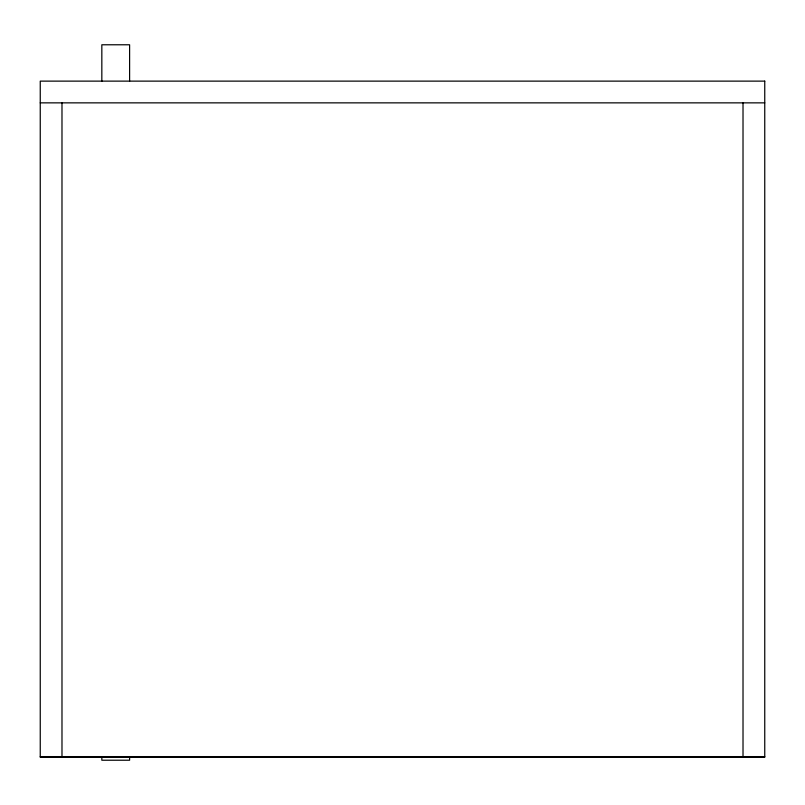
<?xml version="1.0" encoding="UTF-8"?>
<svg xmlns="http://www.w3.org/2000/svg" width="805" height="805" viewBox="0 0 805 805"><rect width="100%" height="100%" fill="white"/><g stroke="black" fill="none" stroke-linecap="round" stroke-linejoin="round"><path stroke-width="1.21" d="M40.25 102.859L764.75 102.859M40.25 756.599L764.75 756.599M743.015 102.859L743.015 757.324M129.605 81.245L129.605 44.778L101.833 44.778L101.833 81.245M129.605 757.706L129.605 760.222L101.833 760.222L101.833 757.706M61.985 102.859L61.985 757.324M764.75 81.124L40.25 81.124L40.25 757.324L764.75 757.324L764.75 81.124"/></g></svg>
